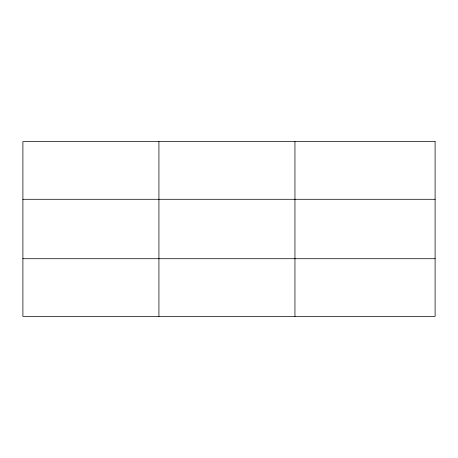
<?xml version="1.0" encoding="UTF-8"?>
<svg xmlns="http://www.w3.org/2000/svg" width="458" height="458" viewBox="0 0 458 458"><rect width="100%" height="100%" fill="white"/><g stroke="black" fill="none" stroke-linecap="round" stroke-linejoin="round"><path stroke-width="0.69" d="M158.926 141.631L158.926 316.369M294.952 141.631L294.952 316.369M22.9 199.293L435.1 199.293M22.9 258.707L435.1 258.707M435.1 141.631L435.1 316.369L22.9 316.369L22.9 141.631L435.1 141.631"/></g></svg>
